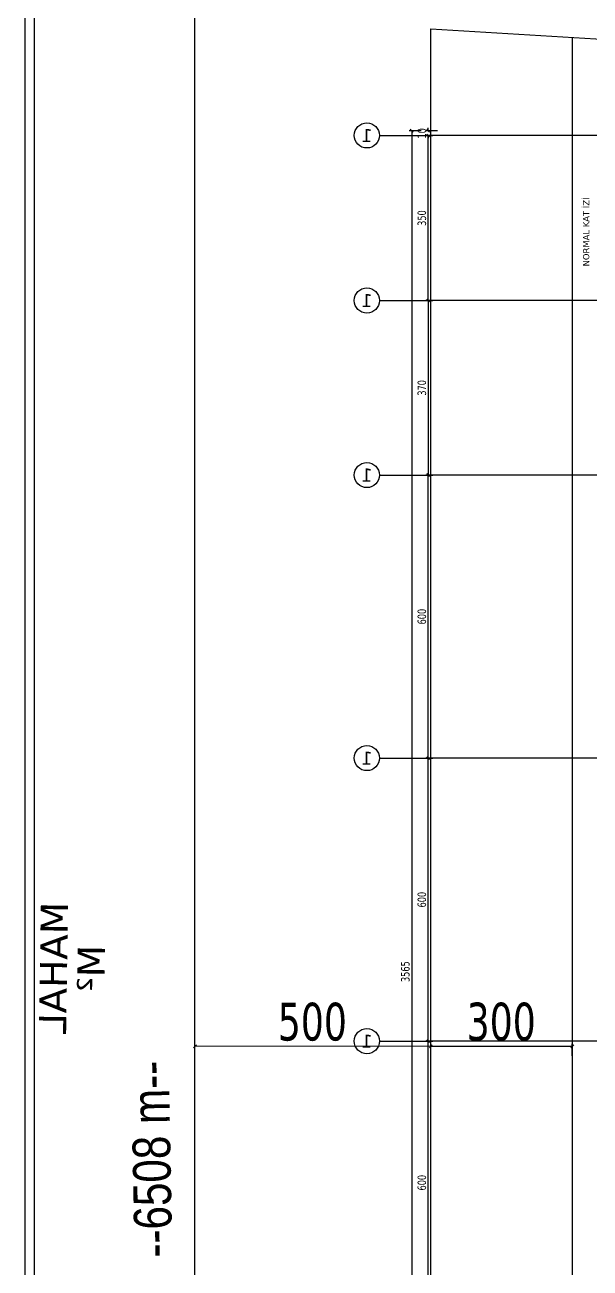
# Model space of a CAD drawing. Header units: millimetres. Extents: x 43168.9 to 43194.6, y -25545.1 to -25543.4.
# Drawn here: x 43173.652 to 43173.892, y -25544.32 to -25543.793 of the extents above; entities that cross this region are included whole.
import ezdxf
from ezdxf.enums import TextEntityAlignment as Align

# ---------------------------------------------------------------- set-up
doc = ezdxf.new("R2010")
doc.units = ezdxf.units.MM
doc.header["$LTSCALE"] = 200
doc.linetypes.add('DASHDOT', pattern=[1, 0.5, -0.25, 0, -0.25])
doc.linetypes.add('DASHDOT2', pattern=[0.5, 0.25, -0.125, 0, -0.125])
for name, color, linetype in [('aks_sgh', 5, 'DASHDOT2'), ('arsasiniri_sgh', 10, 'Continuous'), ('olcu-uyg_sgh', 193, 'Continuous'), ('olcuaks_sgh', 41, 'Continuous'), ('pafta_sgh', 11, 'Continuous'), ('yapi-yaklasma_sgh', 41, 'DASHDOT'), ('yazi-mahal_sgh', 12, 'Continuous'), ('yazi-merdi_sgh', 9, 'Continuous')]:
    doc.layers.add(name, color=color, linetype=linetype)
doc.styles.add('dim', font='VERDANA.TTF', dxfattribs={"width": 0.7})
doc.styles.add('text1', font='VERDANA.TTF')
doc.styles.add('text2', font='arial.ttf')

msp = doc.modelspace()

# ---------------------------------------------------------------- linework, layer by layer
at = {"color": 0, "linetype": 'ByBlock', "lineweight": -2}
for p, q in [((43173.81648, -25543.83852), (43173.81528, -25543.83732)), ((43173.82228, -25543.83732), (43173.82348, -25543.83852)), ((43173.82348, -25543.84052), (43173.82228, -25543.83932)), ((43173.82348, -25543.84052), (43173.82228, -25543.83932)), ((43173.82228, -25543.90931), (43173.82348, -25543.91051)), ((43173.82348, -25543.91051), (43173.82228, -25543.90931)), ((43173.82348, -25543.98452), (43173.82228, -25543.98332)), ((43173.82228, -25543.98332), (43173.82348, -25543.98452)), ((43173.82348, -25544.10452), (43173.82228, -25544.10332)), ((43173.82228, -25544.10332), (43173.82348, -25544.10452)), ((43173.72459, -25544.22554), (43173.7234, -25544.22674)), ((43173.72459, -25544.22554), (43173.7234, -25544.22674)), ((43173.82348, -25544.22452), (43173.82228, -25544.22332)), ((43173.82228, -25544.22332), (43173.82348, -25544.22452)), ((43173.8234, -25544.22672), (43173.82459, -25544.22552)), ((43173.82459, -25544.22552), (43173.8234, -25544.22672)), ((43173.8234, -25544.22672), (43173.82459, -25544.22552)), ((43173.82459, -25544.22552), (43173.8234, -25544.22672)), ((43173.88338, -25544.22671), (43173.88458, -25544.22551)), ((43173.88338, -25544.22671), (43173.88458, -25544.22551))]:
    msp.add_line(p, q, dxfattribs=at)
for p, q in [((43173.8022, -25543.83992), (43173.82488, -25543.83992)), ((43173.8022, -25543.90991), (43173.82488, -25543.90991)), ((43173.8022, -25543.98392), (43173.82488, -25543.98392)), ((43173.8022, -25544.10392), (43173.82488, -25544.10392)), ((43173.8022, -25544.22392), (43173.82488, -25544.22392))]:
    msp.add_line(p, q)
at = {"linetype": 'Continuous'}
for centre in [(43173.79688, -25543.83992), (43173.79688, -25543.90991), (43173.79688, -25543.98392), (43173.79688, -25544.10392), (43173.79688, -25544.22392)]:
    msp.add_circle(centre, 0.00532, dxfattribs=at)
at = {"layer": 'aks_sgh'}
for p, q in [((43174.62688, -25543.83992), (43173.82488, -25543.83992)), ((43174.62688, -25543.90991), (43173.82488, -25543.90991)), ((43174.62688, -25543.98392), (43173.82488, -25543.98392)), ((43174.62688, -25544.10392), (43173.82488, -25544.10392)), ((43174.62688, -25544.22392), (43173.82488, -25544.22392))]:
    msp.add_line(p, q, dxfattribs=at)
at = {"layer": 'arsasiniri_sgh', "color": 14}
msp.add_line((43173.724, -25544.89), (43173.724, -25543.58847), dxfattribs=at)
at = {"layer": 'olcu-uyg_sgh'}
for p, q in [((43173.82425, -25544.22612), (43173.72375, -25544.22614)), ((43173.82425, -25544.22612), (43173.72375, -25544.22614)), ((43173.724, -25544.23014), (43173.72399, -25544.22514)), ((43173.724, -25544.23014), (43173.72399, -25544.22514)), ((43173.82375, -25544.22612), (43173.88423, -25544.22611)), ((43173.82375, -25544.22612), (43173.88423, -25544.22611)), ((43173.824, -25544.23012), (43173.82399, -25544.22512)), ((43173.824, -25544.23012), (43173.82399, -25544.22512)), ((43173.824, -25544.23012), (43173.82399, -25544.22512)), ((43173.824, -25544.23012), (43173.82399, -25544.22512)), ((43173.88398, -25544.23011), (43173.88398, -25544.22511)), ((43173.88398, -25544.23011), (43173.88398, -25544.22511))]:
    msp.add_line(p, q, dxfattribs=at)
at = {"layer": 'olcuaks_sgh'}
for p, q in [((43173.82288, -25543.83792), (43173.82288, -25543.83672)), ((43173.81988, -25543.83792), (43173.81488, -25543.83792)), ((43173.81588, -25543.83767), (43173.81588, -25544.55117)), ((43173.82688, -25543.83792), (43173.82188, -25543.83792)), ((43173.82688, -25543.83992), (43173.82188, -25543.83992)), ((43173.82688, -25543.83992), (43173.82188, -25543.83992)), ((43173.82288, -25543.91016), (43173.82288, -25543.83967)), ((43173.82288, -25543.83992), (43173.82288, -25543.84112)), ((43173.82688, -25543.90991), (43173.82188, -25543.90991)), ((43173.82688, -25543.90991), (43173.82188, -25543.90991)), ((43173.82288, -25543.90966), (43173.82288, -25543.98417)), ((43173.82488, -25543.98392), (43173.82188, -25543.98392)), ((43173.82688, -25543.98392), (43173.82188, -25543.98392)), ((43173.82288, -25544.10417), (43173.82288, -25543.98367)), ((43173.82688, -25544.10392), (43173.82188, -25544.10392)), ((43173.82688, -25544.10392), (43173.82188, -25544.10392)), ((43173.82288, -25544.22417), (43173.82288, -25544.10367)), ((43173.82688, -25544.22392), (43173.82188, -25544.22392)), ((43173.82688, -25544.22392), (43173.82188, -25544.22392)), ((43173.82288, -25544.34417), (43173.82288, -25544.22367))]:
    msp.add_line(p, q, dxfattribs=at)
at = {"layer": 'pafta_sgh'}
for p, q in [((43173.65188, -25543.526), (43173.65188, -25544.954)), ((43173.65588, -25543.53), (43173.65588, -25544.95))]:
    msp.add_line(p, q, dxfattribs=at)
at = {"layer": 'yapi-yaklasma_sgh'}
for p, q in [((43173.824, -25543.79476), (43174.63777, -25543.84307)), ((43173.824, -25544.78759), (43173.824, -25543.79476)), ((43173.824, -25543.79476), (43174.63777, -25543.84307)), ((43173.824, -25544.78759), (43173.824, -25543.79476)), ((43173.884, -25544.72615), (43173.884, -25543.79832)), ((43173.884, -25544.72615), (43173.884, -25543.79832))]:
    msp.add_line(p, q, dxfattribs=at)

# ---------------------------------------------------------------- texts
at = {"linetype": 'Continuous', "style": 'text1', "text_generation_flag": 4}
for p in [(43173.79688, -25543.83992), (43173.79688, -25543.90991), (43173.79688, -25543.98392), (43173.79688, -25544.10392), (43173.79688, -25544.22392)]:
    msp.add_attdef('1', text='', height=0.0056, rotation=180, dxfattribs=at).set_placement(p, align=Align.MIDDLE)
at = {"color": 7, "style": 'text1', "text_generation_flag": 4}
for tag, text, height, p in [('MAHAL', '', 0.01154, (43173.66402, -25544.19292)), ('M²', 'm²', 0.011537, (43173.67982, -25544.19316))]:
    msp.add_attdef(tag, text=text, height=height, rotation=269.1301, dxfattribs=at).set_placement(p, align=Align.MIDDLE)
at = {"layer": 'olcu-uyg_sgh', "color": 2, "style": 'dim', "width": 0.7}
for s, p in [('500', (43173.75911, -25544.22364)), ('500', (43173.75911, -25544.22364)), ('300', (43173.83918, -25544.22362)), ('300', (43173.83918, -25544.22362))]:
    msp.add_text(s, height=0.016, rotation=0.009, dxfattribs=at).set_placement(p)
at = {"layer": 'olcuaks_sgh', "color": 2, "style": 'dim', "width": 0.7}
for s, p in [('10', (43173.82197, -25543.84124)), ('350', (43173.82197, -25543.87825)), ('370', (43173.82197, -25543.95025)), ('600', (43173.82197, -25544.04723)), ('600', (43173.82197, -25544.16723)), ('3565', (43173.81497, -25544.19885)), ('600', (43173.82197, -25544.28723))]:
    msp.add_text(s, height=0.0036, rotation=90, dxfattribs=at).set_placement(p)
at = {"layer": 'yazi-mahal_sgh', "style": 'text2', "width": 0.8}
msp.add_text('--6508 m--', height=0.016, rotation=91.0003, dxfattribs=at).set_placement((43173.71436, -25544.31557))
at = {"layer": 'yazi-merdi_sgh', "style": 'text1'}
msp.add_text('NORMAL KAT İZİ', height=0.0026, rotation=90, dxfattribs=at).set_placement((43173.89115, -25543.86622), align=Align.RIGHT)

doc.saveas('drawing.dxf')
